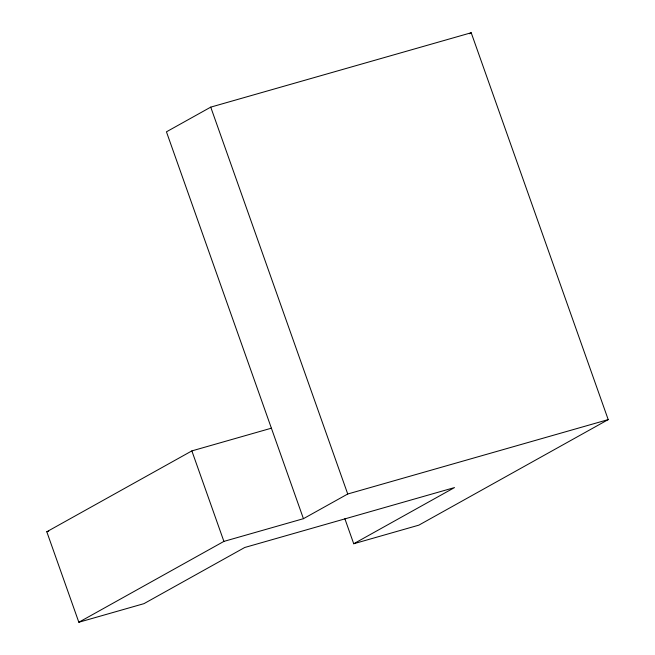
<?xml version="1.0" encoding="UTF-8"?>
<svg xmlns="http://www.w3.org/2000/svg" width="655" height="655" viewBox="0 0 655 655"><rect width="100%" height="100%" fill="white"/><g stroke="black" fill="none" stroke-linecap="round" stroke-linejoin="round"><path stroke-width="0.98" d="M344.857 518.719L353.725 543.748L418.84 525.154L608.208 419.609L471.207 32.75L210.738 107.133L166.444 131.819L303.437 518.686L223.904 541.398L78.837 622.25L46.792 531.762L191.866 450.902L271.391 428.19M469.438 33.741L471.207 32.75M303.437 518.686L347.731 494.001L608.208 419.609M353.725 543.748L454.496 487.582L244.733 547.49L143.953 603.656L78.837 622.25M46.792 531.762L48.74 531.205M210.738 107.133L347.731 494.001M191.866 450.902L223.904 541.398"/></g></svg>
